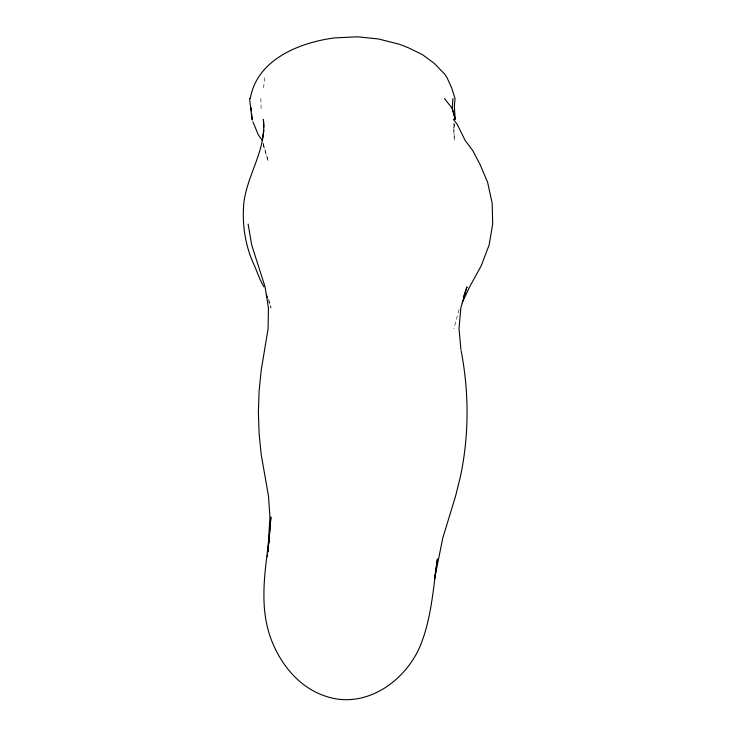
<?xml version="1.0" encoding="UTF-8"?>
<svg xmlns="http://www.w3.org/2000/svg" width="736" height="736" viewBox="0 0 736 736"><rect width="100%" height="100%" fill="white"/><g stroke="black" fill="none" stroke-linecap="round" stroke-linejoin="round"><path stroke-width="0.55" stroke-dasharray="3.68 2.76" d="M263.589 87.796L264.693 77.574M454.425 123.676L453.689 127.926L454.351 140.355L453.698 123.547M453.956 127.659L454.498 124.568M459.08 309.552L453.891 328.725M268.511 300.564L271.069 307.795L268.631 299.046M263.046 143.437L268.244 161.285L263.166 144.56M263.166 143.437L264.592 149.583M260.857 98.504L261.179 111.136"/><path stroke-width="1.1" d="M268.824 543.012L270.885 517.086L268.456 546.434M452.934 98.504L452.226 108.459L454.876 118.33M269.174 538.016C264.84 572.672 258.474 609.252 272.486 642.666C282.21 666.273 300.306 687.81 325.1 696.035C366.408 710.617 408.747 679.365 422.188 640.808C431.82 614.532 433.403 586.39 437.46 558.946L434.534 578.772L442.796 538.016L455.566 496.156L460.294 477.121C469.191 435.629 469.154 392.352 461.122 350.713M267.352 556.683L267.582 554.41M268.208 548.706L267.849 552.12L269.937 517.086L268.493 496.156L261.16 454.305L259.081 433.375L258.391 412.445L259.081 391.515L261.16 370.585L268.079 328.725L268.419 307.795L265.07 286.865L251.694 245.005L248.115 224.075M263.847 130.327L262.209 140.355L258.345 134.9L252.89 121.78M250.286 98.504C256.993 59.423 299.488 42.541 334.392 37.922L357.54 36.8L378.46 38.971L399.39 44.252L408.296 47.739L422.381 54.584L434.406 63.489L444.7 74.124L447 77.574L451.702 88.053L455.032 98.504L454.379 106.306L455.106 118.34M463.294 297.381L467.001 286.865L460.865 307.795L459.016 328.725L460.929 349.655M462.18 302.708L469.632 286.865L481.151 265.935L489.127 245.005L492.688 224.075L492.182 203.145L487.572 182.215L480.01 164.395L472.806 150.668L465.115 140.355L457.222 124.393L453.44 119.425L455.418 119.425L452.226 108.459L444.507 98.504M263.884 286.865L260.139 279.616L254.573 265.935C245.272 246.413 241.905 224.609 243.818 203.145C247.176 174.386 266.8 149.178 263.359 119.425L263.884 127.043M266.322 294.363L267.416 297.464M252.2 119.425L252.273 120.042M252.025 119.425L249.55 98.504M251.022 107.511L251.344 110.759M251.666 114.016L252.089 118.349"/></g></svg>
